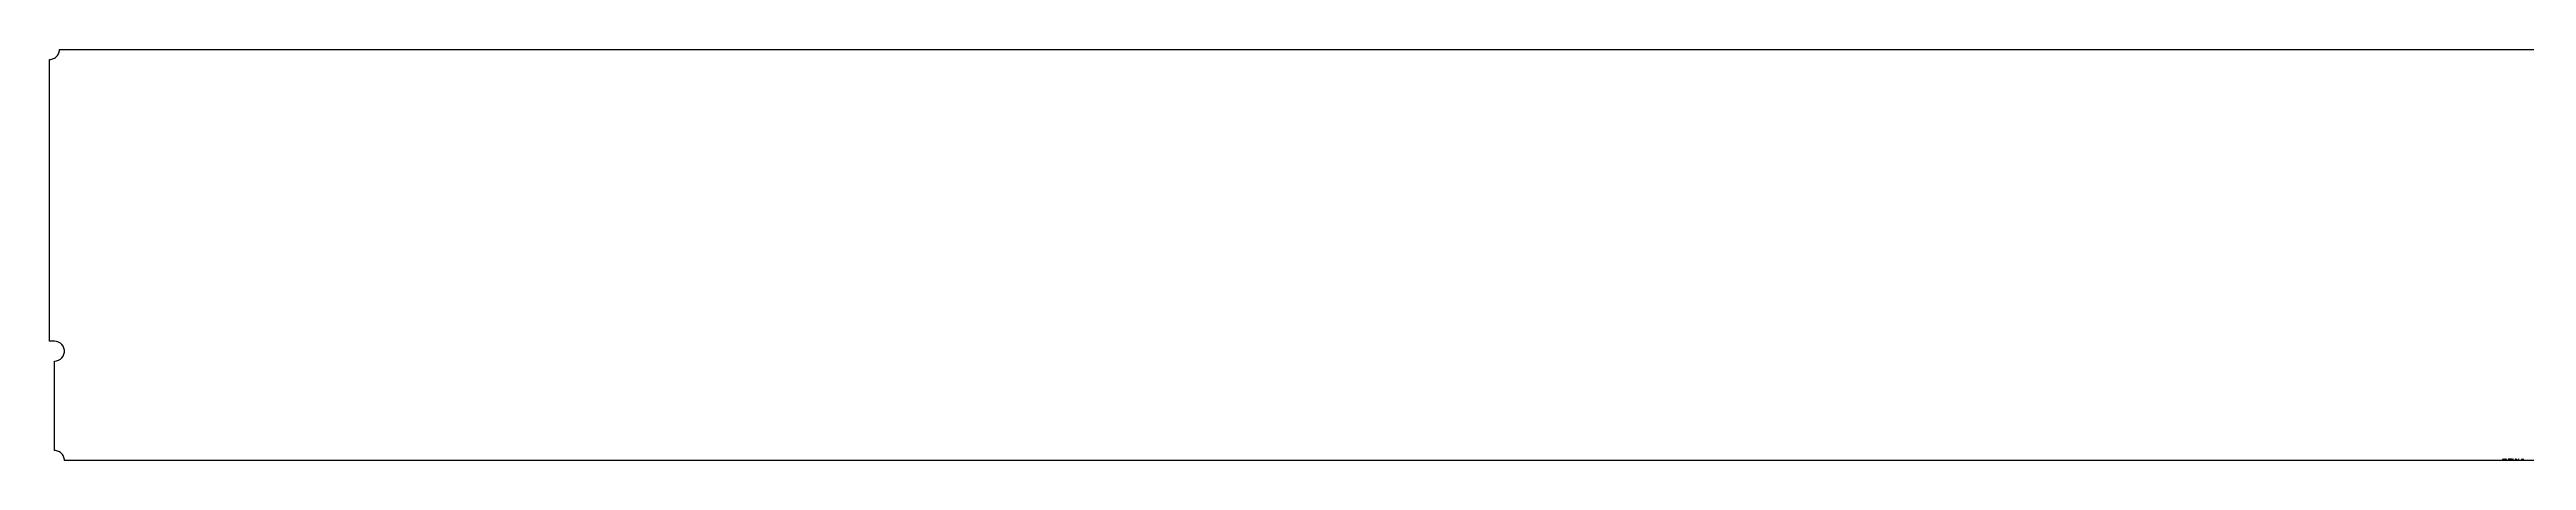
# Model space of a CAD drawing. Extents: x 0 to 14948, y -620 to 620.
# Drawn here: x 0 to 7468, y -620 to 620 of the extents above; entities that cross this region are included whole.
import ezdxf

# ---------------------------------------------------------------- set-up
doc = ezdxf.new("R2010")
doc.units = 0
doc.header["$LTSCALE"] = 10
doc.layers.add('TEILE', color=7, linetype='CONTINUOUS')
doc.layers.add('UNTERSCHRIFT', color=7, linetype='CONTINUOUS')
doc.styles.get("Standard").update_dxf_attribs({"font": 'ROMANS'})

msp = doc.modelspace()

# ---------------------------------------------------------------- linework, layer by layer
at = {"layer": 'TEILE', "color": 2}
for p, q in [((17.633524, 595.729126), (20.073887, 597.705261)), ((20.073887, 597.705261), (22.294312, 599.92572)), ((22.294312, 599.92572), (24.270475, 602.366028)), ((24.270475, 602.366028), (25.980728, 604.999634)), ((25.980728, 604.999634), (27.40633, 607.797485)), ((27.40633, 607.797485), (28.531664, 610.729126)), ((28.531664, 610.729126), (29.344395, 613.762268)), ((29.344395, 613.762268), (29.835623, 616.86377)), ((29.835623, 616.86377), (29.999966, 619.999634)), ((29.999966, 619.999634), (14918.005859, 619.999634)), ((-0.000034, 589.999634), (3.13582, 590.16394)), ((0.024095, -259.996033), (-0.000034, 589.999634)), ((3.13582, 590.16394), (6.237317, 590.655212)), ((6.237317, 590.655212), (9.270475, 591.467896)), ((9.270475, 591.467896), (12.202066, 592.593262)), ((12.202066, 592.593262), (14.999966, 594.01886)), ((14.999966, 594.01886), (17.633524, 595.729126)), ((15.024248, -259.995667), (0.024095, -259.996033)), ((21.262043, -260.651031), (15.024248, -259.995667)), ((27.226704, -262.588989), (21.262043, -260.651031)), ((32.65807, -265.72467), (27.226704, -262.588989)), ((37.318867, -269.921112), (32.65807, -265.72467)), ((41.005394, -274.994965), (37.318867, -269.921112)), ((43.556664, -280.724335), (41.005394, -274.994965)), ((44.86129, -286.858948), (43.556664, -280.724335)), ((43.557426, -299.265381), (44.86129, -293.130676)), ((44.86129, -293.130676), (44.86129, -286.858948)), ((15.026537, -319.995697), (21.263569, -319.339935)), ((15.034166, -590.000427), (15.026537, -319.995697)), ((21.263569, -319.339935), (27.22823, -317.401703)), ((27.22823, -317.401703), (32.659595, -314.265747)), ((32.659595, -314.265747), (37.320393, -310.069)), ((37.320393, -310.069), (41.006157, -304.994965)), ((41.006157, -304.994965), (43.557426, -299.265381)), ((18.169847, -590.164795), (15.034166, -590.000427)), ((21.271198, -590.656006), (18.169847, -590.164795)), ((24.304646, -591.46875), (21.271198, -590.656006)), ((27.236622, -592.594116), (24.304646, -591.46875)), ((30.034321, -594.019714), (27.236622, -592.594116)), ((32.667988, -595.729919), (30.034321, -594.019714)), ((35.107868, -597.706116), (32.667988, -595.729919)), ((37.328785, -599.926514), (35.107868, -597.706116)), ((39.304798, -602.366882), (37.328785, -599.926514)), ((41.014549, -605.000488), (39.304798, -602.366882)), ((42.440483, -607.79834), (41.014549, -605.000488)), ((43.565819, -610.729919), (42.440483, -607.79834)), ((44.378349, -613.763123), (43.565819, -610.729919)), ((44.869682, -616.864624), (44.378349, -613.763123)), ((45.034477, -620.000488), (44.869682, -616.864624)), ((14902.969727, -619.999634), (45.034477, -620.000488))]:
    msp.add_line(p, q, dxfattribs=at)

# ---------------------------------------------------------------- texts
at = {"layer": 'UNTERSCHRIFT', "color": 2, "oblique": 15, "width": 0.8}
msp.add_text('Project  DP0GN9  ,Qty. 1  , Pos. ', height=3.25, dxfattribs=at).set_placement((7394.702148, -618.000061))

doc.saveas('drawing.dxf')
